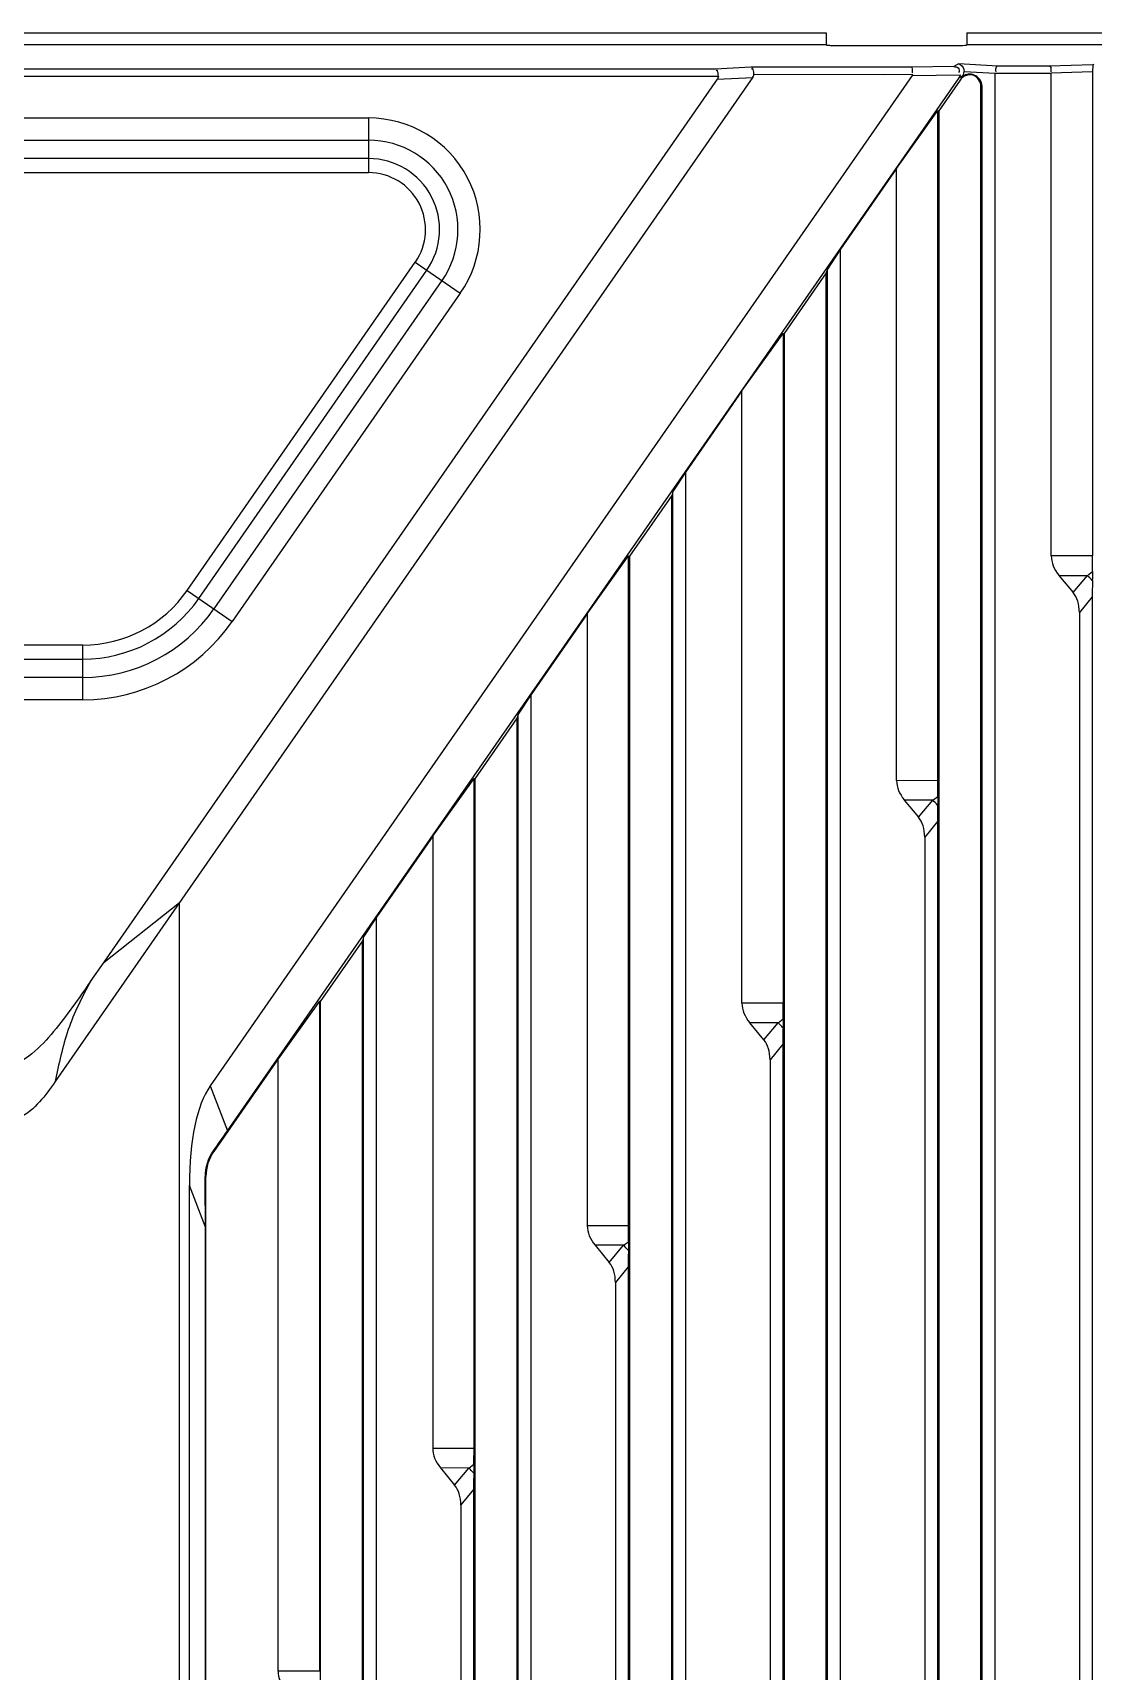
# Model space of a CAD drawing. Header units: millimetres. Extents: x 389 to 17466, y 310 to 5904.
# Drawn here: x 14451.5 to 14527, y 2017.1 to 2133.6 of the extents above; entities that cross this region are included whole.
import ezdxf

# ---------------------------------------------------------------- set-up
doc = ezdxf.new("R2010")
doc.units = ezdxf.units.MM

# ---------------------------------------------------------------- blocks, each defined once
blk = doc.blocks.new('aszfxn')
at = {"color": 7, "linetype": 'Continuous'}
for p, q in [((9305.35, 3305.69), (9495.35, 3305.69)), ((9495.35, 3305.69), (9495.35, 3304.85)), ((9505.35, 3305.69), (9505.35, 3304.85)), ((9505.35, 3305.69), (9688.85, 3305.69)), ((9417.32, 3304.85), (9495.35, 3304.85)), ((9495.85, 3304.79), (9504.85, 3304.79)), ((9505.35, 3304.85), (9540.65, 3304.85)), ((9487.46, 3303.11), (9313.16, 3303.11)), ((9489.99, 3303.24), (9487.46, 3303.11)), ((9501.41, 3303.24), (9489.99, 3303.24)), ((9504.41, 3303.28), (9501.41, 3303.24)), ((9504.76, 3303.47), (9504.41, 3303.28)), ((9507.55, 3303.32), (9504.76, 3303.47)), ((9505.15, 3302.93), (9507.35, 3302.81)), ((9511.23, 3303.32), (9507.55, 3303.32)), ((9514.32, 3303.4), (9511.23, 3303.32)), ((9514.29, 3302.9), (9511.35, 3302.82)), ((9514.29, 3302.9), (9514.29, 3268.48)), ((9514.32, 3303.4), (9514.37, 3303.45)), ((9312.95, 3302.61), (9487.67, 3302.61)), ((9490.13, 3302.53), (9440.5, 3231.09)), ((9443.97, 3239.59), (9487.6, 3302.4)), ((9501.45, 3302.65), (9451.52, 3230.78)), ((9452.75, 3227.58), (9504.79, 3302.48)), ((9487.59, 3302.38), (9490.12, 3302.51)), ((9490.19, 3302.74), (9499.41, 3302.73)), ((9499.41, 3302.73), (9501.48, 3302.74)), ((9501.45, 3302.65), (9504.87, 3302.7)), ((9504.87, 3302.33), (9503.35, 3300.13)), ((9505.07, 3302.63), (9504.79, 3302.48)), ((9505.07, 3302.63), (9504.85, 3302.3)), ((9506.35, 3081.9), (9506.35, 3301.9)), ((9506.35, 3301.9), (9506.43, 3301.9)), ((9506.43, 3132.51), (9506.43, 3301.9)), ((9507.35, 3302.82), (9511.35, 3302.82)), ((9507.35, 3133.6), (9507.35, 3302.81)), ((9511.35, 3268.48), (9511.35, 3302.82)), ((9337.91, 3299.64), (9462.79, 3299.64)), ((9462.79, 3299.64), (9462.79, 3295.75)), ((9500.35, 3296.04), (9503.29, 3300.15)), ((9503.29, 3252.49), (9503.29, 3300.15)), ((9503.29, 3300.15), (9503.35, 3300.13)), ((9503.35, 3300.13), (9503.35, 3078.11)), ((9337.91, 3298.06), (9462.79, 3298.06)), ((9462.79, 3296.74), (9337.91, 3296.74)), ((9500.35, 3296.04), (9496.35, 3290.29)), ((9500.35, 3252.5), (9500.35, 3296.04)), ((9337.91, 3295.75), (9462.79, 3295.75)), ((9496.35, 3290.29), (9495.43, 3288.88)), ((9496.35, 3117.76), (9496.35, 3290.29)), ((9449.89, 3266.03), (9466.11, 3289.38)), ((9466.11, 3289.38), (9469.31, 3287.16)), ((9450.71, 3265.46), (9466.93, 3288.81)), ((9468.01, 3288.06), (9451.79, 3264.71)), ((9495.35, 3288.62), (9492.35, 3284.3)), ((9495.43, 3288.88), (9495.35, 3288.62)), ((9495.35, 3071.97), (9495.35, 3288.62)), ((9495.43, 3116.68), (9495.43, 3288.88)), ((9469.31, 3287.16), (9453.09, 3263.81)), ((9489.35, 3280.21), (9492.29, 3284.31)), ((9492.29, 3284.31), (9492.29, 3236.65)), ((9492.29, 3284.31), (9492.35, 3284.3)), ((9492.35, 3284.3), (9492.35, 3070.59)), ((9489.35, 3280.21), (9485.35, 3274.45)), ((9489.35, 3236.66), (9489.35, 3280.21)), ((9485.35, 3274.45), (9484.43, 3273.05)), ((9485.35, 3101.93), (9485.35, 3274.45)), ((9484.35, 3272.78), (9481.35, 3268.46)), ((9484.43, 3273.05), (9484.35, 3272.78)), ((9484.35, 3068.66), (9484.35, 3272.78)), ((9484.43, 3100.84), (9484.43, 3273.05)), ((9478.35, 3264.37), (9481.29, 3268.48)), ((9481.29, 3220.82), (9481.29, 3268.48)), ((9481.29, 3268.48), (9481.35, 3268.46)), ((9481.35, 3268.46), (9481.35, 3068.51)), ((9514.29, 3268.48), (9511.35, 3268.48)), ((9511.9, 3267.09), (9513.92, 3267.09)), ((9511.9, 3267.09), (9512.91, 3265.87)), ((9512.91, 3265.87), (9513.92, 3267.09)), ((9513.92, 3267.09), (9514.28, 3267.36)), ((9449.89, 3266.03), (9453.09, 3263.81)), ((9514.26, 3265.56), (9513.35, 3264.46)), ((9513.35, 3264.46), (9513.35, 3091.75)), ((9514.26, 3265.54), (9514.26, 3093.15)), ((9478.35, 3264.37), (9474.35, 3258.62)), ((9478.35, 3264.37), (9478.35, 3220.83)), ((9442.46, 3262.14), (9358.24, 3262.14)), ((9442.46, 3258.25), (9442.46, 3262.14)), ((9358.24, 3261.14), (9442.46, 3261.14)), ((9442.46, 3259.83), (9358.24, 3259.83)), ((9474.35, 3258.62), (9473.43, 3257.21)), ((9474.35, 3088.56), (9474.35, 3258.62)), ((9442.46, 3258.25), (9358.24, 3258.25)), ((9473.35, 3256.95), (9470.35, 3252.63)), ((9473.43, 3257.21), (9473.35, 3256.95)), ((9473.35, 3069.58), (9473.35, 3256.95)), ((9473.43, 3087.47), (9473.43, 3257.21)), ((9467.35, 3248.54), (9470.29, 3252.65)), ((9470.29, 3204.99), (9470.29, 3252.65)), ((9470.29, 3252.65), (9470.35, 3252.63)), ((9470.35, 3252.63), (9470.35, 3070.59)), ((9503.29, 3252.49), (9500.35, 3252.5)), ((9502.92, 3251.11), (9500.9, 3251.11)), ((9500.9, 3251.11), (9501.91, 3249.89)), ((9501.91, 3249.89), (9502.92, 3251.11)), ((9502.92, 3251.11), (9503.28, 3251.37)), ((9503.26, 3249.58), (9502.35, 3248.47)), ((9503.26, 3249.56), (9503.26, 3077.9)), ((9467.35, 3248.54), (9463.35, 3242.78)), ((9467.35, 3248.54), (9467.35, 3204.99)), ((9502.35, 3248.47), (9502.35, 3076.9)), ((9443.97, 3239.59), (9449.35, 3243.82)), ((9449.35, 3098.5), (9449.35, 3243.82)), ((9463.35, 3242.78), (9462.43, 3241.38)), ((9463.35, 3075.18), (9463.35, 3242.78)), ((9462.43, 3241.38), (9462.35, 3241.11)), ((9462.43, 3075.12), (9462.43, 3241.38)), ((9462.35, 3241.11), (9459.35, 3236.79)), ((9462.35, 3075.3), (9462.35, 3241.11)), ((9443.01, 3238.21), (9443.97, 3239.59)), ((9459.29, 3236.81), (9456.35, 3232.71)), ((9459.29, 3236.81), (9459.29, 3189.15)), ((9459.29, 3236.81), (9459.35, 3236.79)), ((9459.35, 3236.79), (9459.35, 3078.11)), ((9492.29, 3236.66), (9489.35, 3236.66)), ((9491.92, 3235.27), (9492.28, 3235.54)), ((9491.92, 3235.27), (9489.9, 3235.27)), ((9490.91, 3234.05), (9489.9, 3235.27)), ((9490.91, 3234.05), (9491.92, 3235.27)), ((9492.26, 3233.74), (9491.35, 3232.64)), ((9492.26, 3233.72), (9492.26, 3070.47)), ((9456.35, 3232.71), (9451.78, 3226.12)), ((9456.35, 3189.16), (9456.35, 3232.71)), ((9491.35, 3232.64), (9491.35, 3070.07)), ((9451.52, 3230.78), (9452.75, 3227.58)), ((9451.78, 3226.12), (9451.75, 3226.15)), ((9450.05, 3098.52), (9450.05, 3223.69)), ((9451.18, 3220.73), (9450.05, 3223.69)), ((9451.18, 3224.34), (9451.22, 3224.34)), ((9451.22, 3098.5), (9451.22, 3224.34)), ((9451.18, 3098.5), (9451.18, 3220.73)), ((9481.29, 3220.82), (9478.35, 3220.83)), ((9480.92, 3219.44), (9478.9, 3219.44)), ((9478.9, 3219.44), (9479.91, 3218.22)), ((9479.91, 3218.22), (9480.92, 3219.44)), ((9480.92, 3219.44), (9481.28, 3219.7)), ((9481.26, 3217.91), (9480.35, 3216.8)), ((9481.26, 3217.89), (9481.26, 3068.43)), ((9480.35, 3216.8), (9480.35, 3068.4)), ((9470.29, 3204.99), (9467.35, 3204.99)), ((9469.92, 3203.6), (9470.28, 3203.87)), ((9469.92, 3203.6), (9467.9, 3203.61)), ((9467.9, 3203.61), (9468.91, 3202.38)), ((9468.91, 3202.38), (9469.92, 3203.6)), ((9470.26, 3202.08), (9469.35, 3200.97)), ((9470.26, 3202.05), (9470.26, 3070.53)), ((9469.35, 3200.97), (9469.35, 3070.86)), ((9459.29, 3189.16), (9456.35, 3189.16))]:
    blk.add_line(p, q, dxfattribs=at)
for points in [[(9505.05, 3302.59), (9505.12, 3302.73), (9505.14, 3302.82), (9505.15, 3302.93)], [(9487.67, 3302.61), (9487.66, 3302.54), (9487.64, 3302.47), (9487.6, 3302.4)], [(9490.13, 3302.53), (9490.17, 3302.6), (9490.19, 3302.67), (9490.19, 3302.74)], [(9501.48, 3302.74), (9501.47, 3302.71), (9501.46, 3302.68), (9501.45, 3302.65)], [(9504.87, 3302.7), (9504.86, 3302.66), (9504.85, 3302.63), (9504.84, 3302.59)]]:
    blk.add_lwpolyline(points, dxfattribs=at)
for centre, radius, start, end in [((9462.79, 3291.69), 7.94, 325.2126, 90), ((9462.79, 3291.69), 6.36, 325.2126, 90), ((9462.79, 3291.69), 5.05, 325.2126, 90), ((9462.79, 3291.69), 4.05, 325.2126, 90), ((9450.46, 3268.47), 63.83, 359.0058, 0.0102), ((9510.53, 3263.42), 4.99, 41.4792, 47.2888), ((9642.34, 3264.89), 128.08, 178.8941, 179.1752), ((9442.46, 3271.19), 9.05, 270, 325.2126), ((9595.69, 3265.51), 81.42, 179.1397, 179.9769), ((9442.46, 3271.19), 10.05, 270, 325.2126), ((9442.46, 3271.19), 11.36, 270, 325.2126), ((9442.46, 3271.19), 12.94, 270, 325.2126), ((9439.82, 3252.48), 63.47, 359.0025, 0.0075), ((9499.53, 3247.44), 4.99, 41.468, 47.2637), ((9584.57, 3249.52), 81.31, 179.1383, 179.9765), ((9631.07, 3248.9), 127.81, 178.8935, 179.1743), ((9428.82, 3236.64), 63.47, 359.0025, 0.0075), ((9620.08, 3233.07), 127.82, 178.8935, 179.1743), ((9488.53, 3231.61), 4.99, 41.468, 47.2637), ((9573.57, 3233.69), 81.31, 179.1383, 179.9765), ((9454.35, 3224.34), 3.13, 145.2126, 180), ((9417.82, 3220.81), 63.47, 359.0025, 0.0075), ((9477.53, 3215.77), 4.99, 41.468, 47.2637), ((9562.57, 3217.85), 81.31, 179.1383, 179.9765), ((9609.08, 3217.24), 127.82, 178.8935, 179.1743), ((9598.07, 3201.4), 127.81, 178.8935, 179.1743), ((9406.82, 3204.98), 63.47, 359.0025, 0.0075), ((9466.53, 3199.94), 4.99, 41.468, 47.2637), ((9551.57, 3202.02), 81.31, 179.1383, 179.9765)]:
    blk.add_arc(centre, radius, start, end, dxfattribs=at)
for centre, major_axis, ratio, start_param, end_param in [((9495.85, 3304.82), (0.5, 0), 0.052408, -3.141593, -1.570796), ((9504.85, 3304.82), (0.5, 0), 0.052408, -1.570796, 0), ((9514.32, 3302.9), (0, 0.5), 0.060143, 0.060167, 1.584136), ((9504.36, 3302.76), (0.517, 0.008), 0.959568, -0.602515, -0.354099), ((9520.29, 3268.48), (8.94, 0), 0.447214, -3.141593, -2.787441), ((9509.39, 3262.06), (3.32, 4.02), 0.537373, -0.576354, -0.102484), ((9509.29, 3252.49), (8.94, -0.01), 0.447213, -3.141155, -2.787056), ((9498.39, 3246.08), (3.32, 4.01), 0.537556, -0.576141, -0.102519), ((9498.29, 3236.65), (8.94, -0.01), 0.447213, -3.141155, -2.787056), ((9487.39, 3230.24), (3.32, 4.01), 0.537556, -0.576141, -0.102519), ((9466.45, 3196.85), (-13.48, 35.13), 0.265736, 0.178762, 0.605557), ((9453.73, 3229.98), (6.85, 10.06), 0.045196, -1.930732, -1.780921), ((9450.49, 3238.41), (-0.42, 28.97), 0.018837, -2.227599, -2.078465), ((9487.29, 3220.82), (8.94, -0.01), 0.447213, -3.141155, -2.787056), ((9476.39, 3214.41), (3.32, 4.01), 0.537556, -0.576141, -0.102519), ((9476.29, 3204.99), (8.94, -0.01), 0.447213, -3.141155, -2.787056), ((9465.39, 3198.57), (3.32, 4.01), 0.537556, -0.576141, -0.102519), ((9465.29, 3189.15), (8.94, -0.01), 0.447213, -3.141155, -2.787056)]:
    blk.add_ellipse(centre, major_axis=major_axis, ratio=ratio, start_param=start_param, end_param=end_param, dxfattribs=at)
for points, knots in [([(9487.67, 3302.61), (9487.67, 3302.72), (9487.66, 3302.83), (9487.58, 3303.07), (9487.52, 3303), (9487.51, 3302.97)], [0, 0, 0, 0, 0.644748, 0.83179, 1, 1, 1, 1]), ([(9490.19, 3302.74), (9490.19, 3302.85), (9490.19, 3302.96), (9490.11, 3303.2), (9490.05, 3303.13), (9490.03, 3303.1)], [0, 0, 0, 0, 0.644755, 0.832112, 1, 1, 1, 1]), ([(9501.41, 3303.24), (9501.42, 3303.24), (9501.48, 3303.1), (9501.47, 3302.96), (9501.46, 3302.84)], [0, 0, 0, 0, 0.093663, 1, 1, 1, 1]), ([(9504.41, 3303.28), (9504.52, 3303.28), (9504.77, 3303.26), (9504.82, 3302.96), (9504.76, 3302.87)], [0, 0, 0, 0, 0.505495, 1, 1, 1, 1]), ([(9504.76, 3303.47), (9504.8, 3303.46), (9505.02, 3303.39), (9505.15, 3303.12), (9505.15, 3302.93)], [0, 0, 0, 0, 0.161052, 1, 1, 1, 1]), ([(9507.55, 3303.32), (9507.46, 3303.31), (9507.35, 3303.12), (9507.38, 3302.97), (9507.4, 3302.91)], [0, 0, 0, 0, 0.615114, 1, 1, 1, 1]), ([(9511.23, 3303.32), (9511.25, 3303.32), (9511.35, 3303.21), (9511.34, 3303.04), (9511.32, 3302.91)], [0, 0, 0, 0, 0.119005, 1, 1, 1, 1]), ([(9506.35, 3301.9), (9506.35, 3302.22), (9505.85, 3302.92), (9505.03, 3302.6), (9504.87, 3302.33)], [0, 0, 0, 0, 0.500017, 1, 1, 1, 1]), ([(9506.43, 3301.9), (9506.43, 3302.22), (9505.98, 3302.84), (9505.28, 3302.75), (9505.05, 3302.59)], [0, 0, 0, 0, 0.53824, 1, 1, 1, 1]), ([(9443.01, 3238.21), (9442.17, 3237), (9440.89, 3235.16), (9438.95, 3233.01), (9437.56, 3232.19), (9436.84, 3232.19)], [0, 0, 0, 0, 0.501986, 0.752754, 1, 1, 1, 1]), ([(9443.01, 3238.21), (9442.4, 3237.11), (9441.27, 3234.82), (9440.75, 3232.33), (9440.5, 3231.09)], [0, 0, 0, 0, 0.49785, 1, 1, 1, 1]), ([(9440.5, 3231.09), (9439.81, 3230.1), (9438.8, 3228.72), (9437.21, 3228.19), (9436.8, 3228.19)], [0, 0, 0, 0, 0.749645, 1, 1, 1, 1])]:
    blk.add_open_spline(points, degree=3, knots=knots, dxfattribs=at)
blk.add_open_spline([(9451.18, 3224.34), (9451.17, 3224.97), (9451.38, 3225.63), (9451.75, 3226.15)], degree=3, dxfattribs=at)
blk = doc.blocks.new('*U25')
blk.add_blockref('aszfxn', (-9400.35, -3069.19))
blk = doc.blocks.new('*U26')
at = {"color": 0, "linetype": 'ByBlock', "lineweight": -2, "transparency": 16777216}
blk.add_blockref('*U25', (3200, 0), dxfattribs=at)

msp = doc.modelspace()

# ---------------------------------------------------------------- block references
msp.add_blockref('*U26', (11212.979, 1897.1281))

doc.saveas('drawing.dxf')
